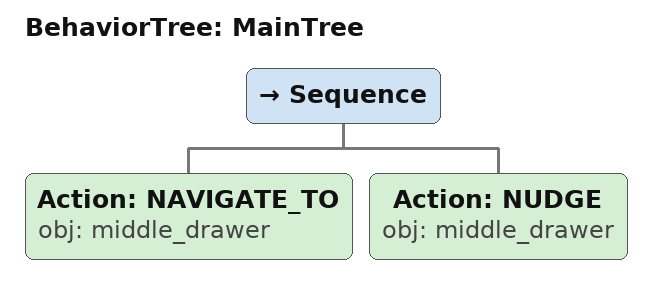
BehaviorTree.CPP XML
<root main_tree_to_execute="MainTree">
  <BehaviorTree ID="MainTree">
    <Sequence>
      <!-- Navigate to middle_drawer -->
      <Action ID="NAVIGATE_TO" obj="middle_drawer" />
      <!-- Nudge middle_drawer -->
      <Action ID="NUDGE" obj="middle_drawer" />
    </Sequence>
  </BehaviorTree>
</root>
